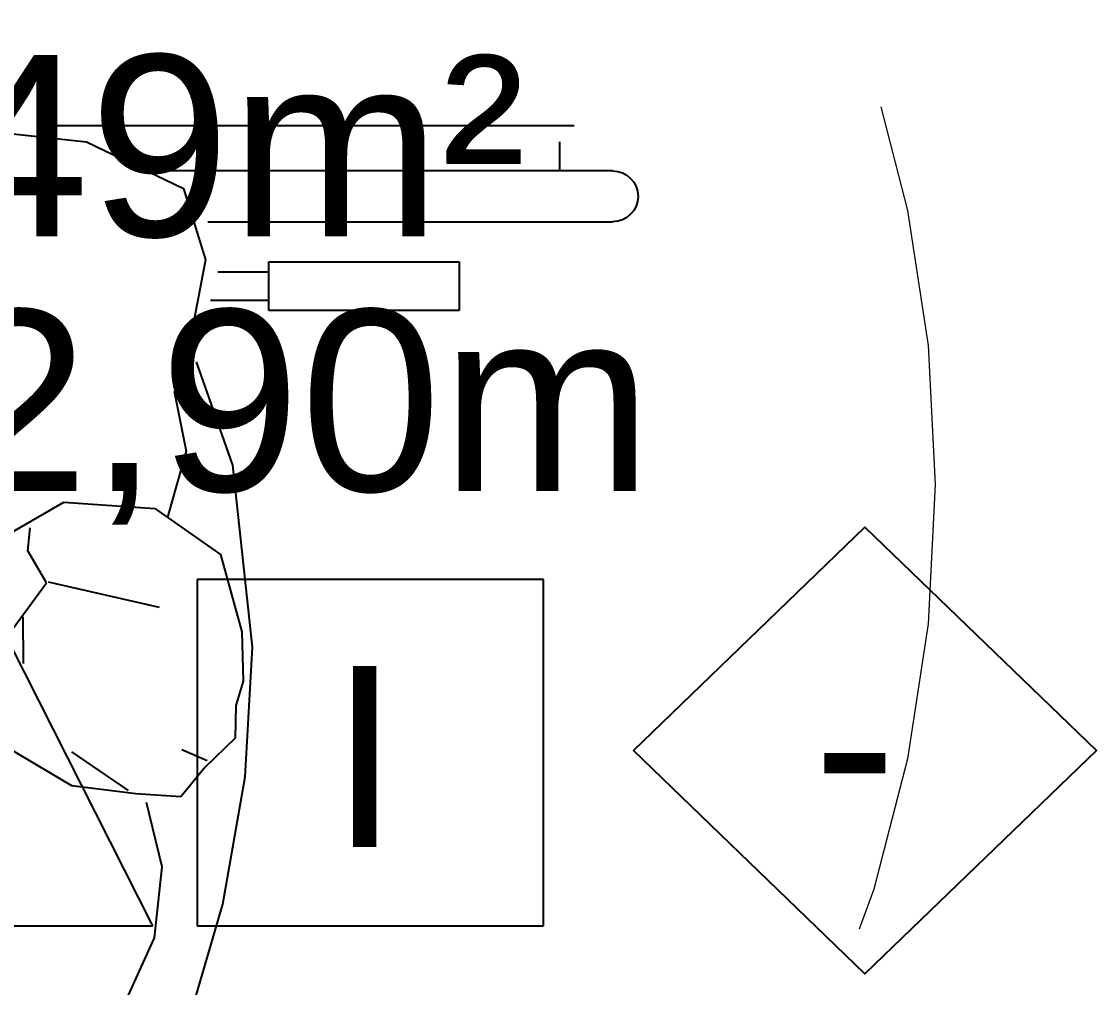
# Model space of a CAD drawing. Extents: x 612 to 738, y -85 to 470.
# Drawn here: x 623.904 to 624.497, y 455.603 to 456.136 of the extents above; entities that cross this region are included whole.
import ezdxf
from ezdxf.enums import TextEntityAlignment as Align

# ---------------------------------------------------------------- set-up
doc = ezdxf.new("R2010")
doc.units = 0
doc.linetypes.add('3600-00-FORCAS_ARMADAS-MAT-LAY-PROPOSTO$0$HIDDEN', pattern=[0.375, 0.25, -0.125])
doc.linetypes.add('HIDDENX2', pattern=[19.05, 12.7, -6.35])
doc.layers.get('0').update_dxf_attribs({"linetype": 'CONTINUOUS'})
doc.layers.add('A1PROJ', color=1, linetype='HIDDENX2', lineweight=20)
for name, color, linetype in [('ARQ-PIS', 1, 'CONTINUOUS'), ('GRF-ACAB', 2, 'CONTINUOUS'), ('GRF-HTC', 253, 'CONTINUOUS'), ('GRF-SMB', 2, 'CONTINUOUS')]:
    doc.layers.add(name, color=color, linetype=linetype)
doc.styles.add('ARIAL', font='arial.ttf', dxfattribs={"height": 0.1})
doc.styles.add('Arial_1', font='arial.ttf', dxfattribs={"height": 0.075})

# ---------------------------------------------------------------- blocks, each defined once
blk = doc.blocks.new('3600-00-FORCAS_ARMADAS-MAT-LAY-PROPOSTO$0$mob-cadeira_roda')
for p, q in [((0.24982, 0.93198), (0.24982, 1.16431)), ((0.27901, 1.16431), (0.27901, 0.90915)), ((0.30515, 0.83952), (0.30515, 1.14227)), ((0.2957, 1.13377), (0.27982, 1.13377)), ((0.19879, 1.07613), (0.19879, 0.96695)), ((0.22684, 1.07613), (0.19879, 1.07613)), ((0.22684, 0.96695), (0.22684, 1.07613)), ((0.19879, 0.96695), (0.22684, 0.96695)), ((0.20453, 0.96692), (0.20453, 0.9334)), ((0.22088, 0.96626), (0.22088, 0.93768)), ((-0.06893, 0.95345), (0.00553, 0.95756)), ((0.00553, 0.95756), (0.11007, 0.94624)), ((-0.14213, 0.94062), (-0.06893, 0.95345)), ((-0.01395, 0.95223), (-0.02797, 0.94792)), ((0.01441, 0.95146), (-0.01395, 0.95223)), ((0.05878, 0.93915), (0.01441, 0.95146)), ((-0.04675, 0.94764), (-0.06351, 0.93012)), ((-0.02797, 0.94792), (-0.04675, 0.94764)), ((0.11007, 0.94624), (0.16933, 0.92552)), ((-0.20371, 0.92255), (-0.14213, 0.94062)), ((0.08517, 0.90159), (0.05878, 0.93915)), ((-0.06351, 0.93012), (-0.08035, 0.91645)), ((-0.0597, 0.93156), (-0.05341, 0.91705)), ((0.22801, 0.93068), (0.15587, 0.91682)), ((0.26889, 0.91794), (0.22801, 0.93068)), ((0.11802, 0.91947), (0.08011, 0.90883)), ((0.15245, 0.91269), (0.11802, 0.91947)), ((-0.08035, 0.91645), (-0.07872, 0.89058)), ((0.29568, 0.86219), (0.26889, 0.91794)), ((-0.19862, 0.88441), (-0.16148, 0.90128)), ((-0.16148, 0.90128), (-0.12071, 0.90575)), ((-0.12071, 0.90575), (-0.08376, 0.89677)), ((0.04296, 0.84022), (0.02852, 0.90408)), ((0.08879, 0.84918), (0.08517, 0.90159)), ((-0.07872, 0.89058), (-0.07405, 0.85394)), ((-0.05449, 0.85364), (-0.07688, 0.88613)), ((0.30051, 0.81821), (0.29568, 0.86219)), ((-0.07405, 0.85394), (-0.05114, 0.81526)), ((0.07198, 0.82022), (0.08879, 0.84918)), ((0.0101, 0.81557), (0.04246, 0.83939)), ((0.04246, 0.83939), (0.06077, 0.82866)), ((0.06077, 0.82866), (0.07403, 0.82996)), ((-0.00379, 0.82611), (0.02304, 0.82592))]:
    blk.add_line(p, q)
blk.add_arc((0.26442, 1.16431), 0.0146, 0, 180)
blk = doc.blocks.new('BASE ARQ')
at = {"layer": 'A1PROJ', "color": 9, "linetype": '3600-00-FORCAS_ARMADAS-MAT-LAY-PROPOSTO$0$HIDDEN'}
blk.add_circle((733.38938, 477.7944), 0.75, dxfattribs=at)
at = {"layer": 'GRF-HTC', "color": 9, "xscale": -0.9604000000000003, "yscale": 0.9604000000000003, "zscale": 0.9604, "rotation": 270}
blk.add_blockref('3600-00-FORCAS_ARMADAS-MAT-LAY-PROPOSTO$0$mob-cadeira_roda', (732.84337, 477.69945), dxfattribs=at)
blk = doc.blocks.new('SIMB-RODAPE')
at = {"ltscale": 0.5}
blk.add_lwpolyline([(-0.12952, 0), (0, 0.125), (0.12952, 0), (0, -0.125), (-0.12952, 0)], dxfattribs=at)
at = {"style": 'ARIAL'}
blk.add_attdef('-', text='', height=0.1, dxfattribs=at).set_placement((-0.00565, 0.00425), align=Align.MIDDLE_CENTER)
blk = doc.blocks.new('1235-1022-BB-AG_PCA_RELOGIO_E_EMP-TAG-MAT-LAYOUT-PROP-TERREO$0$FOX_AMBIENTE_NO_ EXISTENTE0')
at = {"color": 1}
for p, q in [((0.000125, -0.001612), (-0.001798, -0.005386)), ((0.002037, -0.005386), (0.000125, -0.001612)), ((0.005855, -0.001999), (0.00247, -0.001999)), ((0.00247, -0.001999), (0.00247, -0.005386)), ((0.005855, -0.005386), (0.005855, -0.001999)), ((-0.001798, -0.005386), (0.002037, -0.005386)), ((0.00247, -0.005386), (0.005855, -0.005386))]:
    blk.add_line(p, q, dxfattribs=at)
blk.add_circle((-0.003546, -0.003704), 0.001756, dxfattribs=at)
blk = doc.blocks.new('Tag_Ambiente')
at = {"layer": 'GRF-ACAB', "color": 1, "xscale": 56.38359374999997, "yscale": 56.38359374999997, "zscale": 56.38359374999997}
blk.add_blockref('1235-1022-BB-AG_PCA_RELOGIO_E_EMP-TAG-MAT-LAYOUT-PROP-TERREO$0$FOX_AMBIENTE_NO_ EXISTENTE0', (0.37317, 0.47909), dxfattribs=at)
at = {"color": 3, "style": 'Arial_1'}
for tag, p in [('AMBIENTE', (0.38872, 0.70163)), ('X', (0.17662, 0.21882)), ('Y', (0.3848, 0.21882)), ('Z', (0.60476, 0.21882))]:
    blk.add_attdef(tag, text='', height=0.1, dxfattribs=at).set_placement(p, align=Align.CENTER)
at = {"style": 'Arial_1'}
for tag, p in [('ÁREA', (0.38872, 0.55571)), ('PÉ-DIREITO', (0.38872, 0.41519))]:
    blk.add_attdef(tag, text='', height=0.1, dxfattribs=at).set_placement(p, align=Align.CENTER)
blk.add_attdef('NÍVEL', (0.30388, 0.02228), '', height=0.1, dxfattribs=at)

msp = doc.modelspace()

# ---------------------------------------------------------------- block references
msp.add_blockref('BASE ARQ', (-109.73168, -21.91423))
at = {"layer": 'ARQ-PIS'}
ref = msp.add_blockref('SIMB-RODAPE', (624.369, 455.73352), dxfattribs=dict(at, xscale=0.9855799017464645, yscale=0.9855799017464645, zscale=0.9855799017464645))
ref.add_attrib('-', '-', dxfattribs={"layer": '0', "color": 2, "height": 0.09856, "style": 'ARIAL'}).set_placement((624.36343, 455.73771), align=Align.MIDDLE_CENTER)
at = {"layer": 'GRF-SMB'}
ref = msp.add_blockref('Tag_Ambiente', (623.48843, 455.46141), dxfattribs=at)
ref.add_attrib('Z', 'I', dxfattribs={"layer": '0', "color": 3, "height": 0.1, "style": 'Arial_1'}).set_placement((624.09319, 455.68023), align=Align.CENTER)
ref.add_attrib('ÁREA', 'A=4,49m²', dxfattribs={"layer": '0', "height": 0.1, "style": 'Arial_1'}).set_placement((623.87715, 456.01711), align=Align.CENTER)
ref.add_attrib('PÉ-DIREITO', 'PDF=2,90m', dxfattribs={"layer": '0', "height": 0.1, "style": 'Arial_1'}).set_placement((623.87715, 455.8766), align=Align.CENTER)

doc.saveas('drawing.dxf')
